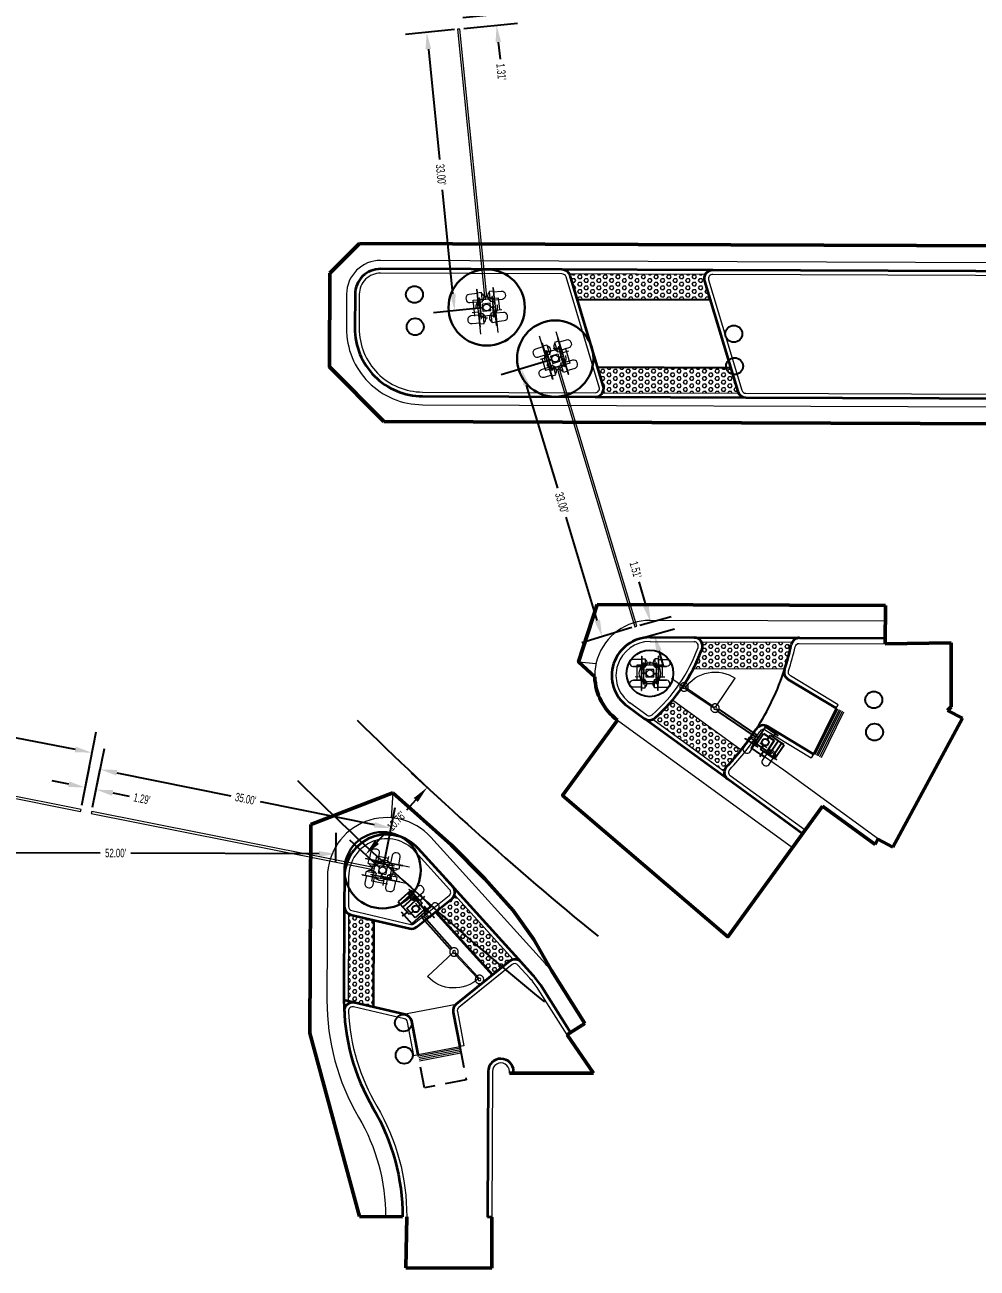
# Model space of a CAD drawing. Extents: x 6427214 to 6444634, y 1882940 to 1890436.
# Drawn here: x 6433853.5 to 6433965.8, y 1885178 to 1885324.7 of the extents above; entities that cross this region are included whole.
import ezdxf

# ---------------------------------------------------------------- set-up
doc = ezdxf.new("R2010")
doc.units = 0
doc.header["$LTSCALE"] = 20
doc.header["$MEASUREMENT"] = 0
for name, pattern in [('0', [2, 1, 0, 1]), ('DASHED2', [0.375, 0.25, -0.125]), ('HIDDEN2', [0.1875, 0.125, -0.0625])]:
    doc.linetypes.add(name, pattern=pattern)
doc.layers.add('$_VPORT-1', color=11, linetype='Continuous', plot=False)
for name, color, linetype, lineweight, plot in [('00_GID_Arm FDN', 7, 'DASHED2', 13, False), ('00_GID_Ped Gate FDN', 7, 'DASHED2', 13, False), ('C-ROAD_4.5 ft Offset', 210, 'Continuous', 30, False)]:
    doc.layers.add(name, color=color, linetype=linetype, lineweight=lineweight, plot=plot)
for name, color, linetype, lineweight in [('00_GID_Gate Details', 4, 'Continuous', 13), ('00_GID_Ped Swing Gate', 4, 'Continuous', 13), ('C-ROAD-CURB', 3, 'Continuous', 35), ('C-ROAD-CURB RAMP', 3, 'Continuous', 30), ('C-ROAD-CURB RAMP GROVES', 1, 'Continuous', 0), ('C-ROAD-EG', 3, 'Continuous', 20), ('C-ROAD-FENC', 2, 'METRO FENCELINE1', 20), ('C-ROAD-TRUNCATED DOME', 2, 'Continuous', 13), ('C-SAWCUT & JOIN', 50, 'Continuous', 50)]:
    doc.layers.add(name, color=color, linetype=linetype, lineweight=lineweight)
for name, color, linetype in [('C-FENC-GATE', 2, 'Continuous'), ('C-GATE-ARM', 3, '0'), ('C-RAIL-GATE-ARM', 2, 'Continuous'), ('C-ROAD-CURB-RAMP-DETL', 1, 'HIDDEN2'), ('C-ROAD-SW RAMP', 4, 'Continuous'), ('P-SIGEQ-POLES', 3, 'Continuous')]:
    doc.layers.add(name, color=color, linetype=linetype)
doc.styles.add('Arial Narrow', font='ARIALN.TTF', dxfattribs={"width": 0.8, "height": 1})
doc.linetypes.add('METRO FENCELINE1', pattern='A,0.125,-0.05,[133,ltypeshp.shx,S=0.025,R=0,X=-0.05,Y=0],0.125', length=0.3)
doc.dimstyles.new('DIM-20', dxfattribs={"dimscale": 20, "dimtxt": 1, "dimasz": 0.1, "dimexe": 0.125, "dimexo": 0.025, "dimgap": 0.03, "dimtad": 0, "dimzin": 0, "dimdsep": 46, "dimtxsty": 'Arial Narrow', "dimcen": 0.04, "dimclrd": 256, "dimclre": 256, "dimclrt": 256, "dimaunit": 1, "dimadec": 3, "dimazin": 2, "dimtfac": 1, "dimtofl": 0, "dimtmove": 0, "dimatfit": 3, "dimfxl": 1, "dimtfillclr": 256, "dimtolj": 1, "dimtzin": 0, "dimlwd": -1, "dimlwe": -1, "dimarcsym": 0})
pattern_1 = [(0, (0, 0), (0, 0.433012701892), [0.25, -0.5]), (120, (0, 0), (-0.375, -0.216506350946), [0.25, -0.5]), (60, (0.25, 0), (-0.375, 0.216506350946), [0.25, -0.5])]

# ---------------------------------------------------------------- blocks, each defined once
blk = doc.blocks.new('*D787')
at = {"layer": '$_VPORT-1', "transparency": 16777216}
for p, q in [((6433861.44, 1885232.37), (6433862.84, 1885239.29)), ((6433864.31, 1885236.44), (6433877.74, 1885233.73)), ((6433894.69, 1885230.3), (6433881.26, 1885233.01)), ((6433895.75, 1885225.43), (6433897.15, 1885232.35))]:
    blk.add_line(p, q, dxfattribs=at)
for points in [[(6433864.37, 1885236.77), (6433864.24, 1885236.12), (6433862.35, 1885236.84)], [(6433894.76, 1885230.62), (6433894.63, 1885229.97), (6433896.65, 1885229.9)]]:
    blk.add_solid(points, dxfattribs=at)
at = {"layer": 'Defpoints', "color": 0, "transparency": 16777216}
for p in [(6433862.35, 1885236.84), (6433861.35, 1885231.88), (6433895.65, 1885224.94)]:
    blk.add_point(p, dxfattribs=at)
at = {"layer": '$_VPORT-1', "transparency": 16777216, "insert": (6433879.5, 1885233.37), "char_height": 1, "attachment_point": 5, "rotation": 348.5686, "style": 'Arial Narrow'}
blk.add_mtext("\\A1;35.00'", dxfattribs=at)
blk = doc.blocks.new('*D788')
at = {"layer": '$_VPORT-1', "transparency": 16777216}
for p, q in [((6433831.71, 1885238.14), (6433833.39, 1885246.79)), ((6433834.87, 1885243.95), (6433845.38, 1885241.91)), ((6433859.42, 1885239.19), (6433848.91, 1885241.23)), ((6433860.18, 1885232.62), (6433861.86, 1885241.27))]:
    blk.add_line(p, q, dxfattribs=at)
for points in [[(6433834.94, 1885244.28), (6433834.81, 1885243.62), (6433832.91, 1885244.33)], [(6433859.48, 1885239.52), (6433859.35, 1885238.87), (6433861.38, 1885238.81)]]:
    blk.add_solid(points, dxfattribs=at)
at = {"layer": 'Defpoints', "color": 0, "transparency": 16777216}
for p in [(6433832.91, 1885244.33), (6433831.61, 1885237.65), (6433860.08, 1885232.13)]:
    blk.add_point(p, dxfattribs=at)
at = {"layer": '$_VPORT-1', "transparency": 16777216, "insert": (6433847.15, 1885241.57), "char_height": 1, "attachment_point": 5, "rotation": 349.0261, "style": 'Arial Narrow'}
blk.add_mtext("\\A1;29.00'", dxfattribs=at)
blk = doc.blocks.new('*D789')
at = {"layer": '$_VPORT-1', "transparency": 16777216}
for p, q in [((6433838.16, 1885226.19), (6433838.17, 1885229.57)), ((6433890.15, 1885225.99), (6433890.17, 1885229.37)), ((6433840.16, 1885227.06), (6433862.36, 1885226.98)), ((6433888.16, 1885226.88), (6433865.95, 1885226.96))]:
    blk.add_line(p, q, dxfattribs=at)
for points in [[(6433840.16, 1885227.4), (6433840.16, 1885226.73), (6433838.16, 1885227.07)], [(6433888.16, 1885227.21), (6433888.16, 1885226.55), (6433890.16, 1885226.87)]]:
    blk.add_solid(points, dxfattribs=at)
at = {"layer": 'Defpoints', "color": 0, "transparency": 16777216}
for p in [(6433838.15, 1885225.69), (6433890.15, 1885225.49), (6433890.16, 1885226.87)]:
    blk.add_point(p, dxfattribs=at)
at = {"layer": '$_VPORT-1', "transparency": 16777216, "insert": (6433864.16, 1885226.97), "char_height": 1, "attachment_point": 5, "rotation": 359.7836, "style": 'Arial Narrow'}
blk.add_mtext("\\A1;52.00'", dxfattribs=at)
blk = doc.blocks.new('*D793')
at = {"layer": '$_VPORT-1', "transparency": 16777216}
for p, q in [((6433860.18, 1885232.62), (6433861.08, 1885237.16)), ((6433861.44, 1885232.37), (6433862.34, 1885236.91)), ((6433858.63, 1885235.09), (6433856.67, 1885235.48)), ((6433863.82, 1885234.07), (6433865.78, 1885233.68))]:
    blk.add_line(p, q, dxfattribs=at)
for points in [[(6433858.7, 1885235.42), (6433858.57, 1885234.77), (6433860.6, 1885234.7)], [(6433863.88, 1885234.39), (6433863.75, 1885233.74), (6433861.86, 1885234.45)]]:
    blk.add_solid(points, dxfattribs=at)
at = {"layer": 'Defpoints', "color": 0, "transparency": 16777216}
for p in [(6433861.86, 1885234.45), (6433860.08, 1885232.13), (6433861.35, 1885231.88)]:
    blk.add_point(p, dxfattribs=at)
at = {"layer": '$_VPORT-1', "transparency": 16777216, "insert": (6433867.26, 1885233.38), "char_height": 1, "attachment_point": 5, "rotation": 348.7759, "style": 'Arial Narrow'}
blk.add_mtext("\\A1;1.29'", dxfattribs=at)
blk = doc.blocks.new('*D794')
at = {"layer": '$_VPORT-1', "transparency": 16777216}
for p, q in [((6433904.13, 1885324.11), (6433898.36, 1885323.53)), ((6433901.05, 1885321.79), (6433902.36, 1885308.79)), ((6433903.95, 1885292.94), (6433902.72, 1885305.22)), ((6433907.43, 1885291.28), (6433901.66, 1885290.7))]:
    blk.add_line(p, q, dxfattribs=at)
for points in [[(6433901.38, 1885321.83), (6433900.72, 1885321.76), (6433900.85, 1885323.78)], [(6433904.28, 1885292.97), (6433903.62, 1885292.91), (6433904.15, 1885290.95)]]:
    blk.add_solid(points, dxfattribs=at)
at = {"layer": 'Defpoints', "color": 0, "transparency": 16777216}
for p in [(6433904.63, 1885324.16), (6433904.15, 1885290.95), (6433907.93, 1885291.33)]:
    blk.add_point(p, dxfattribs=at)
at = {"layer": '$_VPORT-1', "transparency": 16777216, "insert": (6433902.54, 1885307.01), "char_height": 1, "attachment_point": 5, "rotation": 275.7392, "style": 'Arial Narrow'}
blk.add_mtext("\\A1;33.00'", dxfattribs=at)
blk = doc.blocks.new('*D795')
at = {"layer": '$_VPORT-1', "transparency": 16777216}
for p, q in [((6433908.77, 1885327.91), (6433908.57, 1885329.9)), ((6433905.12, 1885325.53), (6433911.45, 1885326.17)), ((6433905.25, 1885324.23), (6433911.58, 1885324.86)), ((6433909.3, 1885322.62), (6433909.5, 1885320.63))]:
    blk.add_line(p, q, dxfattribs=at)
for points in [[(6433909.1, 1885327.94), (6433908.43, 1885327.87), (6433908.97, 1885325.92)], [(6433909.63, 1885322.66), (6433908.97, 1885322.59), (6433909.1, 1885324.61)]]:
    blk.add_solid(points, dxfattribs=at)
at = {"layer": 'Defpoints', "color": 0, "transparency": 16777216}
for p in [(6433904.62, 1885325.48), (6433904.75, 1885324.18), (6433909.1, 1885324.61)]:
    blk.add_point(p, dxfattribs=at)
at = {"layer": '$_VPORT-1', "transparency": 16777216, "insert": (6433909.65, 1885319.13), "char_height": 1, "attachment_point": 5, "rotation": 275.7392, "style": 'Arial Narrow'}
blk.add_mtext("\\A1;1.31'", dxfattribs=at)
blk = doc.blocks.new('*U960')
at = {"layer": '00_GID_Arm FDN', "ltscale": 0.25}
blk.add_circle((0, 0), 1.25, dxfattribs=at)
at = {"layer": '00_GID_Gate Details'}
for p, q in [((29, 0.12), (1.3, 0.12)), ((29, -0.13), (29, 0.12)), ((1.3, -0.13), (29, -0.13))]:
    blk.add_line(p, q, dxfattribs=at)
for points in [[(-1.75, 0.95), (-1.75, 1.91, -0.414235), (-1.33, 2.33), (-1.19, 2.33, -0.41414), (-0.77, 1.91), (-0.77, 0.95)], [(1.75, 0.95), (1.75, 1.91, 0.414235), (1.33, 2.33), (1.19, 2.33, 0.41414), (0.77, 1.91), (0.77, 0.95)], [(-1.75, 0.48, 0.509158), (-0.77, 0.48, 2.513902)], [(1.75, 0.48, -0.509158), (0.77, 0.48, -2.513902)], [(-1.75, -0.48, -0.509158), (-0.77, -0.48, -2.513902)], [(-1.75, -1), (-1.75, -1.91, 0.414235), (-1.33, -2.33), (-1.19, -2.33, 0.41414), (-0.77, -1.91), (-0.77, -1)], [(1.75, -0.48, 0.509158), (0.77, -0.48, 2.513902)], [(1.75, -1), (1.75, -1.91, -0.414235), (1.33, -2.33), (1.19, -2.33, -0.41414), (0.77, -1.91), (0.77, -1)]]:
    blk.add_lwpolyline(points, format="xyb", dxfattribs=at)
for points in [[(-0.88, 1.5), (-0.4, 1.5)], [(-0.4, 1.75), (-0.4, 1)], [(-0.4, 1.5), (1, 1.5)], [(1, 1.5), (1, -1.5)], [(-3.05, 1), (0, 1), (0, 0.4)], [(-2.25, 1), (-2.25, 0.95)], [(-2.25, 0.95), (-0.28, 0.95)], [(-2.24, 1), (-0.28, 1)], [(-1.85, 0.95), (-1.85, 0.48), (-0.67, 0.48), (-0.67, 0.67)], [(-0.07, 0.8), (-1.22, 0.8), (-1.22, 0.72), (-0.07, 0.72)], [(-0.67, 0.76), (-0.67, 0.95)], [(-0.45, 0.45), (0.45, 0.45)], [(-0.45, -0.45), (-0.45, 0.45)], [(-0.28, 0.95), (-0.28, 1)], [(0.07, 0.8), (1.22, 0.8), (1.22, 0.72), (0.07, 0.72)], [(0.28, 0.95), (0.28, 1)], [(2.25, 1), (0.28, 1)], [(2.25, 0.95), (0.28, 0.95)], [(0.45, -0.45), (0.45, 0.45)], [(1.85, 0.95), (1.85, 0.48), (0.67, 0.48), (0.67, 0.67)], [(0.67, 0.76), (0.67, 0.95)], [(1, 0), (1.3, 0)], [(1.3, -0.12), (1.3, 0.12)], [(2.25, 1), (2.25, 0.95)], [(0, -0.4), (0, -1), (-3.05, -1)], [(-2.25, -1), (-2.25, -0.95)], [(-2.25, -0.95), (-0.44, -0.96)], [(-2.25, -1), (-0.44, -1)], [(-1.85, -0.95), (-1.85, -0.48), (-0.67, -0.48), (-0.67, -0.67)], [(-0.07, -0.8), (-1.22, -0.8), (-1.22, -0.72), (-0.07, -0.72)], [(-0.67, -0.76), (-0.67, -0.95)], [(-0.45, -0.45), (0.45, -0.45)], [(-0.44, -0.96), (-0.44, -1)], [(-0.4, -1), (-0.4, -1.75)], [(0.07, -0.8), (1.22, -0.8), (1.22, -0.72), (0.07, -0.72)], [(0.28, -0.95), (0.28, -1)], [(2.25, -0.95), (0.28, -0.95)], [(2.25, -1), (0.28, -1)], [(1.85, -0.95), (1.85, -0.48), (0.67, -0.48), (0.67, -0.67)], [(0.67, -0.76), (0.67, -0.95)], [(2.25, -1), (2.25, -0.95)], [(-0.4, -1.5), (1, -1.5)]]:
    blk.add_lwpolyline(points, dxfattribs=at)
blk.add_lwpolyline([(1, 0.75), (1, -0.75, -0.414214), (0.75, -1), (-0.75, -1, -0.414214), (-1, -0.75), (-1, 0.75, -0.414214), (-0.75, 1), (0.75, 1, -0.414214)], format="xyb", close=True, dxfattribs=at)
for centre, radius in [((0, 0), 0.4), ((0, 0.76), 0.0779), ((0, -0.76), 0.0779)]:
    blk.add_circle(centre, radius, dxfattribs=at)
for points in [[(-0.04, 0.45), (-0.04, 0.45), (-0.04, 0.7), (-0.04, 0.7)], [(0.04, 0.45), (0.04, 0.45), (0.04, 0.7), (0.04, 0.7)], [(-0.04, -0.45), (-0.04, -0.45), (-0.04, -0.7), (-0.04, -0.7)], [(0.04, -0.45), (0.04, -0.45), (0.04, -0.7), (0.04, -0.7)]]:
    blk.add_open_spline(points, degree=3, dxfattribs=at)
at = {"layer": 'C-ROAD_4.5 ft Offset'}
blk.add_circle((0, 0), 4.5, dxfattribs=at)
blk = doc.blocks.new('Swing Gate')
at = {"layer": '00_GID_Ped Gate FDN'}
for centre in [(-5.67, 0.02), (-1.25, 0)]:
    blk.add_circle(centre, 0.5, dxfattribs=at)
at = {"layer": '00_GID_Ped Swing Gate', "flags": 128}
for points in [[(-5.37, 0.1), (-1.61, 0.08)], [(-1.53, 0), (-1.42, 0)], [(-5.38, -0.06), (-1.61, -0.08)], [(-1.25, -0.17), (-1.27, -4.25)]]:
    blk.add_lwpolyline(points, dxfattribs=at)
at = {"layer": '00_GID_Ped Swing Gate'}
for centre, radius in [((-5.67, 0.02), 0.167), ((-5.37, 0.02), 0.0833), ((-1.61, 0), 0.0833), ((-1.25, 0), 0.167)]:
    blk.add_circle(centre, radius, dxfattribs=at)
blk.add_arc((-1.25, 0), 4.25, 179.7439, 269.7439, dxfattribs=at)
blk = doc.blocks.new('*U974')
for p, q in [((0.08, 2.06), (0.08, 0.06)), ((0.43, 2.06), (0.08, 2.06)), ((0.43, 2.06), (0.43, 0.06)), ((0.43, 2.06), (2.08, 2.06)), ((0.91, 2.06), (0.91, 0.06)), ((1.2, 2.56), (1.68, 2.56)), ((1.33, 0.31), (1.33, 1.81)), ((1.33, 1.81), (2.83, 1.81)), ((1.68, 2.81), (1.68, 2.06)), ((1.68, 2.56), (3.08, 2.56)), ((2.08, 2.06), (2.08, 1.46)), ((2.83, 1.81), (2.83, 0.31)), ((3.08, 2.56), (3.08, -0.44)), ((0.08, 0.06), (0.43, 0.06)), ((2.08, 0.06), (0.43, 0.06)), ((2.83, 0.31), (1.33, 0.31)), ((1.68, 0.06), (1.68, -0.69)), ((2.08, 0.66), (2.08, 0.06)), ((3.08, 1.06), (3.38, 1.06)), ((3.38, 1.19), (8.88, 1.19)), ((3.38, 0.94), (3.38, 1.19)), ((8.88, 0.94), (3.38, 0.94)), ((8.88, 1.19), (8.88, 0.94)), ((1.2, -0.44), (1.68, -0.44)), ((1.68, -0.44), (3.08, -0.44))]:
    blk.add_line(p, q)
blk.add_circle((2.08, 1.06), 0.4)
blk = doc.blocks.new('*U957')
at = {"layer": '00_GID_Arm FDN', "ltscale": 0.25}
blk.add_circle((0, 0), 1.25, dxfattribs=at)
at = {"layer": '00_GID_Gate Details'}
for p, q in [((33, 0.12), (1.3, 0.12)), ((33, -0.13), (33, 0.12)), ((1.3, -0.13), (33, -0.13))]:
    blk.add_line(p, q, dxfattribs=at)
for points in [[(-1.75, 0.95), (-1.75, 1.91, -0.414235), (-1.33, 2.33), (-1.19, 2.33, -0.41414), (-0.77, 1.91), (-0.77, 0.95)], [(1.75, 0.95), (1.75, 1.91, 0.414235), (1.33, 2.33), (1.19, 2.33, 0.41414), (0.77, 1.91), (0.77, 0.95)], [(-1.75, 0.48, 0.509158), (-0.77, 0.48, 2.513902)], [(1.75, 0.48, -0.509158), (0.77, 0.48, -2.513902)], [(-1.75, -0.48, -0.509158), (-0.77, -0.48, -2.513902)], [(-1.75, -1), (-1.75, -1.91, 0.414235), (-1.33, -2.33), (-1.19, -2.33, 0.41414), (-0.77, -1.91), (-0.77, -1)], [(1.75, -0.48, 0.509158), (0.77, -0.48, 2.513902)], [(1.75, -1), (1.75, -1.91, -0.414235), (1.33, -2.33), (1.19, -2.33, -0.41414), (0.77, -1.91), (0.77, -1)]]:
    blk.add_lwpolyline(points, format="xyb", dxfattribs=at)
for points in [[(-0.88, 1.5), (-0.4, 1.5)], [(-0.4, 1.75), (-0.4, 1)], [(-0.4, 1.5), (1, 1.5)], [(1, 1.5), (1, -1.5)], [(-3.05, 1), (0, 1), (0, 0.4)], [(-2.25, 1), (-2.25, 0.95)], [(-2.25, 0.95), (-0.28, 0.95)], [(-2.24, 1), (-0.28, 1)], [(-1.85, 0.95), (-1.85, 0.48), (-0.67, 0.48), (-0.67, 0.67)], [(-0.07, 0.8), (-1.22, 0.8), (-1.22, 0.72), (-0.07, 0.72)], [(-0.67, 0.76), (-0.67, 0.95)], [(-0.45, 0.45), (0.45, 0.45)], [(-0.45, -0.45), (-0.45, 0.45)], [(-0.28, 0.95), (-0.28, 1)], [(0.07, 0.8), (1.22, 0.8), (1.22, 0.72), (0.07, 0.72)], [(0.28, 0.95), (0.28, 1)], [(2.25, 1), (0.28, 1)], [(2.25, 0.95), (0.28, 0.95)], [(0.45, -0.45), (0.45, 0.45)], [(1.85, 0.95), (1.85, 0.48), (0.67, 0.48), (0.67, 0.67)], [(0.67, 0.76), (0.67, 0.95)], [(1, 0), (1.3, 0)], [(1.3, -0.12), (1.3, 0.12)], [(2.25, 1), (2.25, 0.95)], [(0, -0.4), (0, -1), (-3.05, -1)], [(-2.25, -1), (-2.25, -0.95)], [(-2.25, -0.95), (-0.44, -0.96)], [(-2.25, -1), (-0.44, -1)], [(-1.85, -0.95), (-1.85, -0.48), (-0.67, -0.48), (-0.67, -0.67)], [(-0.07, -0.8), (-1.22, -0.8), (-1.22, -0.72), (-0.07, -0.72)], [(-0.67, -0.76), (-0.67, -0.95)], [(-0.45, -0.45), (0.45, -0.45)], [(-0.44, -0.96), (-0.44, -1)], [(-0.4, -1), (-0.4, -1.75)], [(0.07, -0.8), (1.22, -0.8), (1.22, -0.72), (0.07, -0.72)], [(0.28, -0.95), (0.28, -1)], [(2.25, -0.95), (0.28, -0.95)], [(2.25, -1), (0.28, -1)], [(1.85, -0.95), (1.85, -0.48), (0.67, -0.48), (0.67, -0.67)], [(0.67, -0.76), (0.67, -0.95)], [(2.25, -1), (2.25, -0.95)], [(-0.4, -1.5), (1, -1.5)]]:
    blk.add_lwpolyline(points, dxfattribs=at)
blk.add_lwpolyline([(1, 0.75), (1, -0.75, -0.414214), (0.75, -1), (-0.75, -1, -0.414214), (-1, -0.75), (-1, 0.75, -0.414214), (-0.75, 1), (0.75, 1, -0.414214)], format="xyb", close=True, dxfattribs=at)
for centre, radius in [((0, 0), 0.4), ((0, 0.76), 0.0779), ((0, -0.76), 0.0779)]:
    blk.add_circle(centre, radius, dxfattribs=at)
for points in [[(-0.04, 0.45), (-0.04, 0.45), (-0.04, 0.7), (-0.04, 0.7)], [(0.04, 0.45), (0.04, 0.45), (0.04, 0.7), (0.04, 0.7)], [(-0.04, -0.45), (-0.04, -0.45), (-0.04, -0.7), (-0.04, -0.7)], [(0.04, -0.45), (0.04, -0.45), (0.04, -0.7), (0.04, -0.7)]]:
    blk.add_open_spline(points, degree=3, dxfattribs=at)
at = {"layer": 'C-ROAD_4.5 ft Offset'}
blk.add_circle((0, 0), 4.5, dxfattribs=at)
blk = doc.blocks.new('*D799')
at = {"layer": '$_VPORT-1', "transparency": 16777216}
for p, q in [((6433915.53, 1885285.15), (6433909.63, 1885283.38)), ((6433912.6, 1885282.18), (6433916.27, 1885270.02)), ((6433920.97, 1885254.41), (6433917.3, 1885266.58)), ((6433925.05, 1885253.56), (6433919.15, 1885251.78))]:
    blk.add_line(p, q, dxfattribs=at)
for points in [[(6433912.92, 1885282.28), (6433912.28, 1885282.09), (6433912.03, 1885284.1)], [(6433921.29, 1885254.51), (6433920.65, 1885254.32), (6433921.54, 1885252.5)]]:
    blk.add_solid(points, dxfattribs=at)
at = {"layer": 'Defpoints', "color": 0, "transparency": 16777216}
for p in [(6433916.01, 1885285.3), (6433925.53, 1885253.7), (6433921.54, 1885252.5)]:
    blk.add_point(p, dxfattribs=at)
at = {"layer": '$_VPORT-1', "transparency": 16777216, "insert": (6433916.79, 1885268.3), "char_height": 1, "attachment_point": 5, "rotation": 286.764, "style": 'Arial Narrow'}
blk.add_mtext("\\A1;33.00'", dxfattribs=at)
blk = doc.blocks.new('*D800')
at = {"layer": '$_VPORT-1', "transparency": 16777216}
for p, q in [((6433926.72, 1885256.12), (6433925.92, 1885258.95)), ((6433926.01, 1885253.84), (6433929.68, 1885254.88)), ((6433926.43, 1885252.39), (6433930.09, 1885253.43)), ((6433928.23, 1885250.82), (6433928.78, 1885248.9))]:
    blk.add_line(p, q, dxfattribs=at)
for points in [[(6433927.04, 1885256.21), (6433926.4, 1885256.03), (6433927.27, 1885254.2)], [(6433928.56, 1885250.91), (6433927.91, 1885250.73), (6433927.69, 1885252.75)]]:
    blk.add_solid(points, dxfattribs=at)
at = {"layer": 'Defpoints', "color": 0, "transparency": 16777216}
for p in [(6433925.53, 1885253.7), (6433925.94, 1885252.25), (6433927.69, 1885252.75)]:
    blk.add_point(p, dxfattribs=at)
at = {"layer": '$_VPORT-1', "transparency": 16777216, "insert": (6433925.5, 1885260.4), "char_height": 1, "attachment_point": 5, "rotation": 285.9149, "style": 'Arial Narrow'}
blk.add_mtext("\\A1;1.51'", dxfattribs=at)
blk = doc.blocks.new('Flashing LIght')
at = {"layer": '$_VPORT-1'}
blk.add_circle((0, 0), 2.75, dxfattribs=at)
for points in [[(-0.99, 1.63), (-2, 1.64, 0.414235), (-2.35, 1.29), (-2.35, 1.17, 0.41414), (-2.01, 0.82), (-1, 0.82)], [(-0.56, 1.63, -0.509158), (-0.56, 0.82, -2.513902)], [(0.57, 1.63, 0.509158), (0.57, 0.81, 2.513902)], [(1.01, 1.63), (2.01, 1.62, -0.414235), (2.36, 1.27), (2.36, 1.16, -0.41414), (2.01, 0.81), (1, 0.81)], [(-1.01, -1.63), (-2.01, -1.62, -0.414235), (-2.36, -1.27), (-2.36, -1.16, -0.41414), (-2.01, -0.81), (-1, -0.81)], [(-0.57, -1.63, 0.509158), (-0.57, -0.81, 2.513902)], [(0.56, -1.63, -0.509158), (0.56, -0.82, -2.513902)], [(0.99, -1.63), (2, -1.64, 0.414235), (2.35, -1.29), (2.35, -1.17, 0.41414), (2.01, -0.82), (1, -0.82)]]:
    blk.add_lwpolyline(points, format="xyb")
for points in [[(-0.99, 2.04), (-1, 0.41)], [(-0.99, 2.04), (-0.95, 2.04)], [(-0.95, 2.04), (-0.96, 0.41)], [(-0.95, 1.72), (-0.56, 1.71), (-0.56, 0.74), (-0.72, 0.74)], [(0.97, 1.71), (0.57, 1.71), (0.57, 0.73), (0.72, 0.73)], [(0.97, 2.03), (0.96, 0.4)], [(1.01, 2.03), (0.97, 2.03)], [(1.01, 2.03), (1, 0.4)], [(-1.5, 1.01), (1.5, 0.99)], [(-1.5, -0.39), (-1.5, 1.01)], [(-0.96, 0.41), (-1, 0.41)], [(-0.8, 0.74), (-0.96, 0.74)], [(-0.8, 0.07), (-0.8, 1.23), (-0.72, 1.23), (-0.72, 0.07)], [(-0.45, -0.45), (-0.45, 0.45)], [(0.45, 0.45), (-0.45, 0.45)], [(0.13, 1.3), (-0.12, 1.3)], [(0, 1), (0.01, 1.3)], [(0.45, -0.45), (0.45, 0.45)], [(0.8, 0.06), (0.81, 1.22), (0.73, 1.22), (0.72, 0.06)], [(0.81, 0.73), (0.96, 0.73)], [(0.96, 0.4), (1, 0.4)], [(1.5, -0.41), (1.5, 0.99)], [(-1.75, -0.39), (-1, -0.4)], [(-1.5, -0.88), (-1.5, -0.39)], [(-1.01, -2.03), (-1, -0.4)], [(-0.96, -0.4), (-1, -0.4)], [(-0.97, -2.03), (-0.96, -0.4)], [(-0.97, -1.71), (-0.57, -1.71), (-0.57, -0.73), (-0.72, -0.73)], [(-0.81, -0.73), (-0.96, -0.73)], [(-0.8, -0.06), (-0.81, -1.22), (-0.73, -1.22), (-0.72, -0.06)], [(0.45, -0.45), (-0.45, -0.45)], [(0.95, -1.72), (0.56, -1.71), (0.56, -0.74), (0.72, -0.74)], [(0.8, -0.07), (0.8, -1.23), (0.72, -1.23), (0.72, -0.07)], [(0.8, -0.74), (0.96, -0.74)], [(0.95, -2.04), (0.96, -0.41)], [(0.96, -0.41), (1, -0.41)], [(0.99, -2.04), (1, -0.41)], [(1, -0.4), (1.75, -0.41)], [(-1.01, -2.03), (-0.97, -2.03)], [(0.99, -2.04), (0.95, -2.04)]]:
    blk.add_lwpolyline(points)
blk.add_lwpolyline([(-0.75, 1), (0.75, 1, -0.414214), (1, 0.75), (1, -0.75, -0.414214), (0.75, -1), (-0.75, -1, -0.414214), (-1, -0.75), (-1, 0.75, -0.414214)], format="xyb", close=True)
for centre, radius in [((0, 0), 1.25), ((0, 0), 1.25), ((-0.76, 0), 0.0779), ((0, 0), 0.4), ((0.76, 0), 0.0779)]:
    blk.add_circle(centre, radius)
for points in [[(-0.99, 1.63), (-0.99, 1.63), (-1.94, 1.64), (-1.94, 1.64)], [(1.01, 1.63), (1.01, 1.63), (1.96, 1.62), (1.96, 1.62)], [(-1, 0.82), (-1, 0.82), (-1.95, 0.82), (-1.95, 0.82)], [(-0.45, 0.04), (-0.45, 0.04), (-0.7, 0.04), (-0.7, 0.04)], [(0.45, 0.04), (0.45, 0.04), (0.7, 0.04), (0.7, 0.04)], [(1, 0.81), (1, 0.81), (1.95, 0.81), (1.95, 0.81)], [(-1, -0.81), (-1, -0.81), (-1.95, -0.81), (-1.95, -0.81)], [(-0.45, -0.04), (-0.45, -0.04), (-0.7, -0.04), (-0.7, -0.04)], [(0.45, -0.04), (0.45, -0.04), (0.7, -0.05), (0.7, -0.05)], [(1, -0.82), (1, -0.82), (1.95, -0.82), (1.95, -0.82)], [(-1.01, -1.63), (-1.01, -1.63), (-1.96, -1.62), (-1.96, -1.62)], [(0.99, -1.63), (0.99, -1.63), (1.94, -1.64), (1.94, -1.64)]]:
    blk.add_open_spline(points, degree=3)
blk = doc.blocks.new('A$C1d95f2b0')
blk.add_blockref('Flashing LIght', (6433927.18, 1885248.67))
blk = doc.blocks.new('*U948')
at = {"layer": '00_GID_Arm FDN', "ltscale": 0.25}
blk.add_circle((0, 0), 1.25, dxfattribs=at)
at = {"layer": '00_GID_Gate Details'}
for p, q in [((35, 0.12), (1.3, 0.12)), ((35, -0.13), (35, 0.12)), ((1.3, -0.13), (35, -0.13))]:
    blk.add_line(p, q, dxfattribs=at)
for points in [[(-1.75, 0.95), (-1.75, 1.91, -0.414235), (-1.33, 2.33), (-1.19, 2.33, -0.41414), (-0.77, 1.91), (-0.77, 0.95)], [(1.75, 0.95), (1.75, 1.91, 0.414235), (1.33, 2.33), (1.19, 2.33, 0.41414), (0.77, 1.91), (0.77, 0.95)], [(-1.75, 0.48, 0.509158), (-0.77, 0.48, 2.513902)], [(1.75, 0.48, -0.509158), (0.77, 0.48, -2.513902)], [(-1.75, -0.48, -0.509158), (-0.77, -0.48, -2.513902)], [(-1.75, -1), (-1.75, -1.91, 0.414235), (-1.33, -2.33), (-1.19, -2.33, 0.41414), (-0.77, -1.91), (-0.77, -1)], [(1.75, -0.48, 0.509158), (0.77, -0.48, 2.513902)], [(1.75, -1), (1.75, -1.91, -0.414235), (1.33, -2.33), (1.19, -2.33, -0.41414), (0.77, -1.91), (0.77, -1)]]:
    blk.add_lwpolyline(points, format="xyb", dxfattribs=at)
for points in [[(-0.88, 1.5), (-0.4, 1.5)], [(-0.4, 1.75), (-0.4, 1)], [(-0.4, 1.5), (1, 1.5)], [(1, 1.5), (1, -1.5)], [(-3.05, 1), (0, 1), (0, 0.4)], [(-2.25, 1), (-2.25, 0.95)], [(-2.25, 0.95), (-0.28, 0.95)], [(-2.24, 1), (-0.28, 1)], [(-1.85, 0.95), (-1.85, 0.48), (-0.67, 0.48), (-0.67, 0.67)], [(-0.07, 0.8), (-1.22, 0.8), (-1.22, 0.72), (-0.07, 0.72)], [(-0.67, 0.76), (-0.67, 0.95)], [(-0.45, 0.45), (0.45, 0.45)], [(-0.45, -0.45), (-0.45, 0.45)], [(-0.28, 0.95), (-0.28, 1)], [(0.07, 0.8), (1.22, 0.8), (1.22, 0.72), (0.07, 0.72)], [(0.28, 0.95), (0.28, 1)], [(2.25, 1), (0.28, 1)], [(2.25, 0.95), (0.28, 0.95)], [(0.45, -0.45), (0.45, 0.45)], [(1.85, 0.95), (1.85, 0.48), (0.67, 0.48), (0.67, 0.67)], [(0.67, 0.76), (0.67, 0.95)], [(1, 0), (1.3, 0)], [(1.3, -0.12), (1.3, 0.12)], [(2.25, 1), (2.25, 0.95)], [(0, -0.4), (0, -1), (-3.05, -1)], [(-2.25, -1), (-2.25, -0.95)], [(-2.25, -0.95), (-0.44, -0.96)], [(-2.25, -1), (-0.44, -1)], [(-1.85, -0.95), (-1.85, -0.48), (-0.67, -0.48), (-0.67, -0.67)], [(-0.07, -0.8), (-1.22, -0.8), (-1.22, -0.72), (-0.07, -0.72)], [(-0.67, -0.76), (-0.67, -0.95)], [(-0.45, -0.45), (0.45, -0.45)], [(-0.44, -0.96), (-0.44, -1)], [(-0.4, -1), (-0.4, -1.75)], [(0.07, -0.8), (1.22, -0.8), (1.22, -0.72), (0.07, -0.72)], [(0.28, -0.95), (0.28, -1)], [(2.25, -0.95), (0.28, -0.95)], [(2.25, -1), (0.28, -1)], [(1.85, -0.95), (1.85, -0.48), (0.67, -0.48), (0.67, -0.67)], [(0.67, -0.76), (0.67, -0.95)], [(2.25, -1), (2.25, -0.95)], [(-0.4, -1.5), (1, -1.5)]]:
    blk.add_lwpolyline(points, dxfattribs=at)
blk.add_lwpolyline([(1, 0.75), (1, -0.75, -0.414214), (0.75, -1), (-0.75, -1, -0.414214), (-1, -0.75), (-1, 0.75, -0.414214), (-0.75, 1), (0.75, 1, -0.414214)], format="xyb", close=True, dxfattribs=at)
for centre, radius in [((0, 0), 0.4), ((0, 0.76), 0.0779), ((0, -0.76), 0.0779)]:
    blk.add_circle(centre, radius, dxfattribs=at)
for points in [[(-0.04, 0.45), (-0.04, 0.45), (-0.04, 0.7), (-0.04, 0.7)], [(0.04, 0.45), (0.04, 0.45), (0.04, 0.7), (0.04, 0.7)], [(-0.04, -0.45), (-0.04, -0.45), (-0.04, -0.7), (-0.04, -0.7)], [(0.04, -0.45), (0.04, -0.45), (0.04, -0.7), (0.04, -0.7)]]:
    blk.add_open_spline(points, degree=3, dxfattribs=at)
at = {"layer": 'C-ROAD_4.5 ft Offset'}
blk.add_circle((0, 0), 4.5, dxfattribs=at)
blk = doc.blocks.new('A$C0d3b9ae2')
at = {"layer": 'C-GATE-ARM', "color": 10, "rotation": 169.0851497845764}
blk.add_blockref('*U948', (6433895.65, 1885225.29), dxfattribs=at)
blk = doc.blocks.new('*U971')
for p, q in [((0.08, 2.06), (0.08, 0.06)), ((0.43, 2.06), (0.08, 2.06)), ((0.43, 2.06), (0.43, 0.06)), ((0.43, 2.06), (2.08, 2.06)), ((0.91, 2.06), (0.91, 0.06)), ((1.2, 2.56), (1.68, 2.56)), ((1.33, 0.31), (1.33, 1.81)), ((1.33, 1.81), (2.83, 1.81)), ((1.68, 2.81), (1.68, 2.06)), ((1.68, 2.56), (3.08, 2.56)), ((2.08, 2.06), (2.08, 1.46)), ((2.83, 1.81), (2.83, 0.31)), ((3.08, 2.56), (3.08, -0.44)), ((0.08, 0.06), (0.43, 0.06)), ((2.08, 0.06), (0.43, 0.06)), ((2.83, 0.31), (1.33, 0.31)), ((1.68, 0.06), (1.68, -0.69)), ((2.08, 0.66), (2.08, 0.06)), ((3.08, 1.06), (3.38, 1.06)), ((3.38, 1.19), (8.38, 1.19)), ((3.38, 0.94), (3.38, 1.19)), ((8.38, 0.94), (3.38, 0.94)), ((8.38, 1.19), (8.38, 0.94)), ((1.2, -0.44), (1.68, -0.44)), ((1.68, -0.44), (3.08, -0.44))]:
    blk.add_line(p, q)
blk.add_circle((2.08, 1.06), 0.4)
blk = doc.blocks.new('*D919')
at = {"layer": '$_VPORT-1', "transparency": 16777216}
for p, q in [((6433902.56, 1885233.2), (6433899.07, 1885236.4)), ((6433899.56, 1885233.24), (6433898.47, 1885232.05)), ((6433895.28, 1885225.28), (6433891.8, 1885228.48)), ((6433894.99, 1885228.26), (6433896.08, 1885229.45))]:
    blk.add_line(p, q, dxfattribs=at)
for points in [[(6433899.32, 1885233.46), (6433899.81, 1885233.01), (6433900.91, 1885234.71)], [(6433894.74, 1885228.49), (6433895.23, 1885228.04), (6433893.64, 1885226.79)]]:
    blk.add_solid(points, dxfattribs=at)
at = {"layer": 'Defpoints', "color": 0, "transparency": 16777216}
for p in [(6433900.91, 1885234.71), (6433902.93, 1885232.86), (6433895.65, 1885224.94)]:
    blk.add_point(p, dxfattribs=at)
at = {"layer": '$_VPORT-1', "transparency": 16777216, "insert": (6433897.28, 1885230.75), "char_height": 1, "attachment_point": 5, "rotation": 47.4145, "style": 'Arial Narrow'}
blk.add_mtext("\\A1;10.76'", dxfattribs=at)
blk = doc.blocks.new('A$Cabb8c628')
at = {"layer": '00_GID_Gate Details'}
for points in [[(-1.71, 0.2), (-0.73, 0.2), (-0.73, -0.2), (-1.71, -0.2)], [(-1.22, 0.04), (1.22, 0.04), (1.22, -0.04), (-1.22, -0.04)], [(-0.04, 0.31), (0.04, 0.31), (0.04, 0.06), (-0.04, 0.06)], [(0.73, 0.2), (1.71, 0.2), (1.71, -0.2), (0.73, -0.2)], [(-2.04, -0.19), (-0.41, -0.19), (-0.41, -0.24), (-2.04, -0.24)], [(0.41, -0.2), (2.04, -0.2), (2.04, -0.24), (0.41, -0.24)]]:
    blk.add_lwpolyline(points, close=True, dxfattribs=at)
for points in [[(-1.63, 0.2), (-1.63, -1.24, 0.414235), (-1.28, -1.59), (-1.17, -1.59, 0.41414), (-0.82, -1.24), (-0.82, 0.2, 0.509158)], [(0.82, 0.2), (0.81, -1.25, 0.414235), (1.16, -1.6), (1.28, -1.6, 0.41414), (1.63, -1.25), (1.63, 0.19, 0.509158)]]:
    blk.add_lwpolyline(points, format="xyb", close=True, dxfattribs=at)
blk.add_lwpolyline([(-0.45, 0.31), (0.45, 0.31)], dxfattribs=at)
blk.add_circle((0, 0), 0.0779, dxfattribs=at)

msp = doc.modelspace()

# ---------------------------------------------------------------- hatches: boundary and pattern name
at = {"layer": 'C-ROAD-TRUNCATED DOME'}
h = msp.add_hatch(dxfattribs=at)
h.set_pattern_fill('HEX', color=253, scale=2)
h.set_pattern_definition([(0, (0.30158, -1.00114), (0, 0.433012701892), [0.25, -0.5]), (120, (0.30158, -1.00114), (-0.375, -0.216506350946), [0.25, -0.5]), (60, (0.55158, -1.00114), (-0.375, 0.216506350946), [0.25, -0.5])])
h.paths.add_polyline_path([(6433917.675, 1885295.292), (6433917.765, 1885295.083), (6433918.607, 1885292.288), (6433934.291, 1885292.229), (6433933.625, 1885294.439), (6433933.718, 1885295.231)])
h = msp.add_hatch(dxfattribs=at)
h.set_pattern_fill('HEX', color=253, scale=2)
h.set_pattern_definition(pattern_1)
h.paths.add_polyline_path([(6433921.02, 1885284.279), (6433936.703, 1885284.22), (6433937.545, 1885281.425), (6433937.635, 1885281.216), (6433921.592, 1885281.277), (6433921.685, 1885282.068)])
h = msp.add_hatch(dxfattribs=at)
h.set_pattern_fill('HEX', color=253, scale=2)
h.set_pattern_definition(pattern_1)
edge = h.paths.add_edge_path()
edge.add_line((6433943.969, 1885251.859), (6433933.256, 1885251.899))
edge.add_arc((6433932.337, 1885251.388), 1.052, -27.67772, 29.10057, ccw=False)
edge.add_arc((6433914.53, 1885257.891), 20, 332.73005, 339.5381, ccw=False)
edge.add_line((6433932.307, 1885248.727), (6433943.083, 1885248.687))
edge.add_line((6433943.083, 1885248.687), (6433943.856, 1885251.566))
edge.add_arc((6433944.833, 1885251.356), 1, 149.78383, 167.82962, ccw=False)
h = msp.add_hatch(dxfattribs=at)
h.set_pattern_fill('HEX', color=253, scale=2)
h.set_pattern_definition(pattern_1)
edge = h.paths.add_edge_path()
edge.add_line((6433937.957, 1885239.151), (6433929.859, 1885245.045))
edge.add_arc((6433914.53, 1885257.891), 20, 311.43841, 320.03754, ccw=False)
edge.add_arc((6433927.104, 1885243.647), 1, 293.95127, 311.43841, ccw=False)
edge.add_line((6433927.51, 1885242.733), (6433935.955, 1885236.587))
edge.add_arc((6433936.951, 1885236.481), 1.002, 136.35252, 173.91912, ccw=False)
edge.add_arc((6433913.897, 1885258.445), 30.84, 316.38885, 321.27477)
h = msp.add_hatch(dxfattribs=at)
h.set_pattern_fill('HEX', color=253, scale=2)
h.set_pattern_definition(pattern_1)
h.paths.add_polyline_path([(6433901.905, 1885220.028), (6433903.81, 1885221.562), (6433904.135, 1885222.035), (6433911.038, 1885214.406), (6433910.622, 1885214.208), (6433908.626, 1885212.601)])
h = msp.add_hatch(dxfattribs=at)
h.set_pattern_fill('HEX', color=253, scale=2)
h.set_pattern_definition(pattern_1)
h.paths.add_polyline_path([(6433891.593, 1885209.496), (6433892.351, 1885209.318), (6433894.591, 1885208.792), (6433894.629, 1885219.055), (6433891.906, 1885219.695), (6433891.632, 1885219.804)])

# ---------------------------------------------------------------- linework, layer by layer
at = {"layer": '$_VPORT-1', "flags": 128}
for points in [[(6433892.639, 1885242.655, 0.0234404), (6433921.063, 1885217.153)], [(6433885.619, 1885235.532, 0.0234404), (6433914.741, 1885209.405, 0.0234404)]]:
    msp.add_lwpolyline(points, format="xyb", dxfattribs=at)
at = {"layer": 'C-ROAD-CURB', "lineweight": 0}
for p, q in [((6433927.194, 1885251.922), (6433932.39, 1885251.903)), ((6433933.256, 1885251.899), (6433943.969, 1885251.859)), ((6433926.81, 1885243.243), (6433924.825, 1885244.688)), ((6433935.955, 1885236.587), (6433927.51, 1885242.733)), ((6433940.81, 1885241.471), (6433946.205, 1885238.221)), ((6433945.48, 1885229.654), (6433936.655, 1885236.077)), ((6433910.935, 1885213.818), (6433904.915, 1885208.973))]:
    msp.add_line(p, q, dxfattribs=at)
at = {"layer": 'C-ROAD-CURB'}
for p, q in [((6433927.196, 1885252.422), (6433932.391, 1885252.402)), ((6433932.391, 1885252.402), (6433944.837, 1885252.356)), ((6433944.837, 1885252.356), (6433954.938, 1885252.317)), ((6433949.128, 1885244.048), (6433943.493, 1885247.444)), ((6433936.361, 1885235.673), (6433926.516, 1885242.839)), ((6433941.068, 1885241.9), (6433946.463, 1885238.649)), ((6433945.187, 1885229.249), (6433936.361, 1885235.673)), ((6433913.379, 1885212.565), (6433911.99, 1885214.1)), ((6433917.83, 1885205.791), (6433914.421, 1885211.193)), ((6433908.539, 1885184.01), (6433908.039, 1885184.012))]:
    msp.add_line(p, q, dxfattribs=at)
msp.add_lwpolyline([(6433917.765, 1885295.083, 0.3298467), (6433916.811, 1885295.795), (6433895.416, 1885295.876, 0.4142136), (6433892.405, 1885292.887), (6433892.389, 1885288.887, 0.4142136), (6433900.359, 1885280.857), (6433920.724, 1885280.78, 0.5039328), (6433921.685, 1885282.068)], format="xyb", close=True, dxfattribs=at)
at = {"layer": 'C-ROAD-CURB', "lineweight": 0, "flags": 128}
for points in [[(6433917.286, 1885294.939, 0.3298467), (6433916.809, 1885295.295), (6433895.414, 1885295.376, 0.4142136), (6433892.905, 1885292.885), (6433892.889, 1885288.885, 0.4142136), (6433900.361, 1885281.357), (6433920.726, 1885281.28, 0.5039328), (6433921.207, 1885281.924)], [(6433934.103, 1885294.584), (6433938.024, 1885281.569, 0.3298467), (6433938.501, 1885281.213), (6434006.863, 1885280.955, 0.4142136), (6434009.372, 1885283.446), (6434009.406, 1885292.446, 0.4142136), (6434006.916, 1885294.955), (6433934.584, 1885295.228, 0.5039328)]]:
    msp.add_lwpolyline(points, format="xyb", close=True, dxfattribs=at)
at = {"layer": 'C-ROAD-CURB', "flags": 128}
for points in [[(6433934.586, 1885295.728), (6433916.811, 1885295.795)], [(6433920.724, 1885280.78), (6433938.499, 1885280.713)], [(6433902.917, 1885224.126), (6433911.99, 1885214.1)], [(6433901.905, 1885220.028), (6433908.626, 1885212.601)]]:
    msp.add_lwpolyline(points, dxfattribs=at)
at = {"layer": 'C-ROAD-CURB', "lineweight": 0, "flags": 128}
for points in [[(6433933.718, 1885295.231), (6433917.675, 1885295.292)], [(6433921.592, 1885281.277), (6433937.635, 1885281.216)]]:
    msp.add_lwpolyline(points, dxfattribs=at)
at = {"layer": 'C-ROAD-CURB', "flags": 128}
for points in [[(6433933.625, 1885294.439), (6433937.545, 1885281.425, 0.3298467), (6433938.499, 1885280.713), (6434006.861, 1885280.455, 0.4142136), (6434009.872, 1885283.444), (6434009.906, 1885292.444, 0.4142136), (6434006.918, 1885295.455), (6433934.586, 1885295.728, 0.5039328)], [(6433891.148, 1885224.173), (6433891.135, 1885220.672, 0.3491794), (6433891.906, 1885219.695), (6433898.849, 1885218.064, 0.2310983), (6433899.705, 1885218.258), (6433903.81, 1885221.562, 0.4312614), (6433903.925, 1885223.012), (6433899.855, 1885227.509, 0.6849876)]]:
    msp.add_lwpolyline(points, format="xyb", close=True, dxfattribs=at)
at = {"layer": 'C-ROAD-CURB'}
for points in [[(6433927.196, 1885252.422, 0.7276594), (6433924.531, 1885244.284), (6433926.516, 1885242.839)], [(6433891.135, 1885220.672), (6433891.094, 1885209.613, 0.1346874), (6433894.546, 1885196.843, -0.1346874), (6433897.998, 1885184.073)], [(6433910.622, 1885214.208), (6433904.331, 1885209.145, 0.2773723), (6433903.976, 1885208.178), (6433904.749, 1885204.143)], [(6433899.838, 1885203.202), (6433899.087, 1885207.127, 0.2959276), (6433898.333, 1885207.912), (6433891.094, 1885209.613)], [(6433911.102, 1885201.026), (6433911.103, 1885201.204, 1), (6433908.103, 1885201.216), (6433908.039, 1885184.012)]]:
    msp.add_lwpolyline(points, format="xyb", dxfattribs=at)
at = {"layer": 'C-ROAD-CURB', "lineweight": 0}
for points in [[(6433949.386, 1885244.476), (6433943.751, 1885247.872, -0.3489694), (6433943.534, 1885248.455, 0.0242666), (6433944.311, 1885251.31, -0.3529162), (6433944.801, 1885251.702), (6433954.936, 1885251.663)], [(6433917.407, 1885205.524), (6433913.998, 1885210.926, 0.0431633), (6433913.008, 1885212.23), (6433911.619, 1885213.764, 0.3973688), (6433910.935, 1885213.818), (6433904.645, 1885208.756, 0.2773723), (6433904.467, 1885208.272), (6433905.24, 1885204.237)], [(6433899.347, 1885203.108), (6433898.596, 1885207.033, 0.2959276), (6433898.219, 1885207.426), (6433892.237, 1885208.831, 0.4987389), (6433891.623, 1885208.32, 0.1212875), (6433894.977, 1885197.097, -0.1346874), (6433898.498, 1885184.071)], [(6433910.602, 1885201.028), (6433910.603, 1885201.206, 1), (6433908.603, 1885201.214), (6433908.539, 1885184.01)]]:
    msp.add_lwpolyline(points, format="xyb", dxfattribs=at)
for points in [[(6433949.128, 1885244.048), (6433949.386, 1885244.476)], [(6433946.463, 1885238.649), (6433946.202, 1885238.223)], [(6433904.135, 1885222.035), (6433911.038, 1885214.406)], [(6433891.632, 1885219.804), (6433891.592, 1885209.192)], [(6433905.24, 1885204.237), (6433904.749, 1885204.143)], [(6433899.347, 1885203.108), (6433899.838, 1885203.202)]]:
    msp.add_lwpolyline(points, dxfattribs=at)
msp.add_lwpolyline([(6433891.648, 1885224.171), (6433891.635, 1885220.67, 0.3491794), (6433892.021, 1885220.181), (6433898.963, 1885218.55, 0.2310983), (6433899.391, 1885218.648), (6433903.497, 1885221.952, 0.4312614), (6433903.554, 1885222.677), (6433899.485, 1885227.174, 0.6849876)], format="xyb", close=True, dxfattribs=at)
for centre, radius, start, end in [((6433927.179, 1885247.922), 4, 89.78383, 233.95127), ((6433932.388, 1885251.403), 0.5, 340.03188, 89.78383), ((6433914.53, 1885257.891), 19.5, 311.43842, 340.03186), ((6433927.104, 1885243.647), 0.5, 233.95127, 311.43841), ((6433914.53, 1885257.891), 30.5, 316.32038, 327.0794), ((6433940.552, 1885241.043), 0.5, 58.92797, 147.0794), ((6433936.949, 1885236.482), 0.5, 136.32038, 233.95127)]:
    msp.add_arc(centre, radius, start, end, dxfattribs=at)
at = {"layer": 'C-ROAD-CURB'}
for centre, radius, start, end in [((6433932.388, 1885251.403), 1, 340.03188, 89.78383), ((6433944.833, 1885251.356), 1, 89.78383, 167.82962), ((6433914.53, 1885257.891), 20, 311.43841, 339.5381), ((6433914.53, 1885257.891), 30, 341.97827, 347.82962), ((6433944.009, 1885248.3), 1, 161.97827, 238.92797), ((6433927.104, 1885243.647), 1, 233.95127, 311.43841), ((6433914.53, 1885257.891), 30, 316.32038, 327.0794), ((6433940.552, 1885241.043), 1, 58.92797, 147.0794), ((6433936.949, 1885236.482), 1, 136.32038, 233.95127), ((6433911.249, 1885213.429), 1, 42.14342, 128.82873), ((6433905.964, 1885205.855), 10, 32.25725, 42.14342), ((6433892.122, 1885208.344), 1, 76.77866, 182.80754)]:
    msp.add_arc(centre, radius, start, end, dxfattribs=at)
at = {"layer": 'C-ROAD-CURB RAMP', "flags": 128}
for points in [[(6433934.291, 1885292.229), (6433918.607, 1885292.288)], [(6433921.02, 1885284.279), (6433936.703, 1885284.22)]]:
    msp.add_lwpolyline(points, dxfattribs=at)
at = {"layer": 'C-ROAD-CURB RAMP'}
msp.add_lwpolyline([(6433894.629, 1885219.055), (6433894.591, 1885208.792)], dxfattribs=at)
msp.add_arc((6433914.53, 1885257.891), 20, 339.5381, 340.03188, dxfattribs=at)
at = {"layer": 'C-ROAD-CURB RAMP GROVES'}
for p, q in [((6433898.116, 1885207.964), (6433904.345, 1885209.156)), ((6433899.838, 1885203.202), (6433904.749, 1885204.143)), ((6433904.787, 1885203.946), (6433899.876, 1885203.006)), ((6433904.824, 1885203.75), (6433899.913, 1885202.81)), ((6433904.862, 1885203.553), (6433899.951, 1885202.613)), ((6433904.899, 1885203.357), (6433899.989, 1885202.417))]:
    msp.add_line(p, q, dxfattribs=at)
for points in [[(6433949.307, 1885243.96), (6433946.642, 1885238.561)], [(6433949.487, 1885243.871), (6433946.821, 1885238.472)], [(6433949.666, 1885243.782), (6433947.001, 1885238.384)], [(6433949.845, 1885243.694), (6433947.18, 1885238.295)], [(6433950.025, 1885243.605), (6433947.359, 1885238.206)]]:
    msp.add_lwpolyline(points, dxfattribs=at)
at = {"layer": 'C-ROAD-CURB-RAMP-DETL'}
for p, q in [((6433904.749, 1885204.143), (6433905.501, 1885200.214)), ((6433900.59, 1885199.274), (6433899.838, 1885203.202)), ((6433905.501, 1885200.214), (6433900.59, 1885199.274))]:
    msp.add_line(p, q, dxfattribs=at)
at = {"layer": 'C-ROAD-EG'}
for p, q in [((6434006.921, 1885296.455), (6433895.42, 1885296.876)), ((6433900.355, 1885279.857), (6434006.857, 1885279.455)), ((6433896.868, 1885234.068), (6433896.655, 1885231.136)), ((6433901.338, 1885228.851), (6433914.862, 1885213.907)), ((6433916.112, 1885212.26), (6433919.521, 1885206.859))]:
    msp.add_line(p, q, dxfattribs=at)
for points in [[(6433895.42, 1885296.876, 0.4142136), (6433891.405, 1885292.891), (6433891.389, 1885288.891, 0.4142136), (6433900.355, 1885279.857)], [(6433889.148, 1885224.18), (6433889.094, 1885209.621, 0.1346874), (6433892.822, 1885195.829, -0.1346874), (6433895.998, 1885184.08)]]:
    msp.add_lwpolyline(points, format="xyb", dxfattribs=at)
at = {"layer": 'C-ROAD-EG', "flags": 128}
msp.add_lwpolyline([(6433954.946, 1885254.317), (6433927.203, 1885254.422, 0.7276594), (6433923.354, 1885242.667), (6433944.01, 1885227.632)], format="xyb", dxfattribs=at)
msp.add_lwpolyline([(6433918.761, 1885249.529), (6433920.836, 1885249.345)], dxfattribs=at)
at = {"layer": 'C-ROAD-EG'}
for centre, radius, start, end in [((6433896.148, 1885224.154), 7, 42.14342, 179.78606), ((6433905.964, 1885205.855), 12, 32.25725, 42.14342)]:
    msp.add_arc(centre, radius, start, end, dxfattribs=at)
at = {"layer": 'C-ROAD-FENC', "flags": 128}
for points in [[(6433929.72, 1885247.615), (6433931.07, 1885246.648)], [(6433954.304, 1885228.476), (6433942.986, 1885236.735), (6433940.675, 1885238.305)]]:
    msp.add_lwpolyline(points, dxfattribs=at)
at = {"layer": 'C-ROAD-SW RAMP', "flags": 128}
msp.add_lwpolyline([(6433939.713, 1885241.587, 0.0651003), (6433943.058, 1885248.61)], format="xyb", dxfattribs=at)
msp.add_lwpolyline([(6433949.128, 1885244.048), (6433946.463, 1885238.649)], dxfattribs=at)
at = {"layer": 'C-ROAD-TRUNCATED DOME'}
for p, q in [((6433932.307, 1885248.727), (6433943.083, 1885248.687)), ((6433929.859, 1885245.045), (6433937.957, 1885239.151))]:
    msp.add_line(p, q, dxfattribs=at)
at = {"layer": 'C-SAWCUT & JOIN'}
for p, q in [((6433892.942, 1885298.885), (6433889.414, 1885295.384)), ((6434009.414, 1885298.446), (6433892.942, 1885298.885)), ((6433895.792, 1885277.874), (6434007.921, 1885277.451)), ((6433954.953, 1885256.163), (6433920.975, 1885256.292)), ((6433954.953, 1885256.163), (6433954.936, 1885251.663)), ((6433962.705, 1885251.751), (6433954.936, 1885251.663)), ((6433962.705, 1885251.751), (6433962.708, 1885244.215)), ((6433962.275, 1885243.787), (6433962.708, 1885244.215)), ((6433964.055, 1885242.875), (6433962.275, 1885243.787)), ((6433955.847, 1885227.685), (6433964.055, 1885242.875)), ((6433887.171, 1885230.353), (6433896.868, 1885234.068)), ((6433953.731, 1885227.977), (6433947.537, 1885232.486)), ((6433887.171, 1885230.353), (6433887.079, 1885205.722)), ((6433953.731, 1885227.977), (6433954.067, 1885228.598)), ((6433955.847, 1885227.685), (6433954.067, 1885228.598)), ((6433917.83, 1885205.791), (6433919.521, 1885206.859)), ((6433892.927, 1885184.092), (6433887.079, 1885205.722)), ((6433917.407, 1885205.524), (6433917.83, 1885205.791)), ((6433920.538, 1885200.991), (6433917.407, 1885205.524)), ((6433920.538, 1885200.991), (6433910.602, 1885201.028)), ((6433897.998, 1885184.073), (6433892.927, 1885184.092)), ((6433898.498, 1885184.071), (6433898.404, 1885178.048)), ((6433908.516, 1885178.01), (6433908.539, 1885184.01)), ((6433908.516, 1885178.01), (6433898.404, 1885178.048))]:
    msp.add_line(p, q, dxfattribs=at)
for points in [[(6433895.792, 1885277.874), (6433889.372, 1885284.342), (6433889.414, 1885295.384)], [(6433923.354, 1885242.667), (6433916.88, 1885233.773), (6433936.374, 1885217.109), (6433947.537, 1885232.486)]]:
    msp.add_lwpolyline(points, dxfattribs=at)
at = {"layer": 'C-SAWCUT & JOIN', "flags": 128}
for points in [[(6433920.681, 1885247.742), (6433918.761, 1885249.529), (6433920.975, 1885256.292)], [(6433896.868, 1885234.068), (6433903.735, 1885227.934), (6433907.722, 1885223.938), (6433911.039, 1885220.212), (6433913.506, 1885216.762), (6433915.558, 1885213.138), (6433919.521, 1885206.859)]]:
    msp.add_lwpolyline(points, dxfattribs=at)
msp.add_lwpolyline([(6433920.681, 1885247.742, 0.2325254), (6433923.354, 1885242.667)], format="xyb", dxfattribs=at)
at = {"layer": 'P-SIGEQ-POLES'}
for centre in [(6433899.405, 1885292.861), (6433899.501, 1885289.049), (6433937.065, 1885288.218), (6433937.162, 1885284.407), (6433953.585, 1885245.048), (6433953.681, 1885241.236), (6433898.105, 1885206.939), (6433898.201, 1885203.128)]:
    msp.add_circle(centre, 1, dxfattribs=at)

# ---------------------------------------------------------------- block references
at = {"layer": '00_GID_Gate Details'}
msp.add_blockref('A$C1d95f2b0', (-0.002, -0.5), dxfattribs=at)
at = {"layer": '00_GID_Gate Details', "xscale": 1.1}
for p, rotation in [((6433940.385, 1885239.426), 326.4826241938231), ((6433900.104, 1885220.881), 131.8504464515473)]:
    msp.add_blockref('A$Cabb8c628', p, dxfattribs=dict(at, rotation=rotation))
at = {"layer": 'C-FENC-GATE', "xscale": -1}
for p, rotation in [((6433935.892, 1885243.365), 145.5479111007357), ((6433903.228, 1885216.223), 312.6266627433391)]:
    msp.add_blockref('Swing Gate', p, dxfattribs=dict(at, rotation=rotation))
at = {"layer": 'C-GATE-ARM', "color": 10}
for name, p, rotation in [('*U957', (6433907.929, 1885291.328), 95.74859959170547), ('*U957', (6433916.013, 1885285.298), 286.7733161607545), ('*U960', (6433831.614, 1885237.648), 348.7852518331226), ('A$C0d3b9ae2', (-9779.481, 33701.663), 359.7001020484402)]:
    msp.add_blockref(name, p, dxfattribs=dict(at, rotation=rotation))
at = {"layer": 'C-RAIL-GATE-ARM'}
for name, p, rotation in [('*U974', (6433943.106, 1885239.754), 145.7953827961001), ('*U971', (6433897.382, 1885221.236), 311.549140873158)]:
    msp.add_blockref(name, p, dxfattribs=dict(at, rotation=rotation))

# ---------------------------------------------------------------- dimensions: what is measured, and where the dimension line sits
at = {"layer": '$_VPORT-1'}
for p1, p2, distance, picture, middle in [((6433904.624, 1885325.481), (6433904.755, 1885324.176), 4.364, '*D795', (6433909.648, 1885319.132)), ((6433916.013, 1885285.298), (6433925.531, 1885253.7), -4.164, '*D799', (6433916.785, 1885268.298)), ((6433860.084, 1885232.127), (6433831.614, 1885237.648), -6.81, '*D788', (6433847.145, 1885241.572)), ((6433895.651, 1885224.94), (6433861.345, 1885231.877), -5.062, '*D787', (6433879.501, 1885233.37)), ((6433860.084, 1885232.127), (6433861.345, 1885231.877), 2.628, '*D793', (6433867.259, 1885233.382)), ((6433895.651, 1885224.94), (6433902.93, 1885232.86), 2.737, '*D919', (6433897.275, 1885230.752)), ((6433838.153, 1885225.688), (6433890.153, 1885225.492), 1.381, '*D789', (6433864.158, 1885226.971))]:
    dim = msp.add_aligned_dim(p1=p1, p2=p2, distance=distance, dimstyle='DIM-20', override={"dimpost": "'"}, dxfattribs=at)
    dim.commit()
    dim.dimension.update_dxf_attribs({"geometry": picture, "text_midpoint": middle})
for base, p1, p2, angle, picture, middle in [((6433904.152, 1885290.949), (6433904.629, 1885324.163), (6433907.929, 1885291.328), 275.73924, '*D794', (6433902.537, 1885307.01)), ((6433927.686, 1885252.746), (6433925.531, 1885253.7), (6433925.945, 1885252.25), 285.91486, '*D800', (6433925.503, 1885260.405))]:
    dim = msp.add_linear_dim(base=base, p1=p1, p2=p2, angle=angle, dimstyle='DIM-20', override={"dimpost": "'"}, dxfattribs=at)
    dim.commit()
    dim.dimension.update_dxf_attribs({"geometry": picture, "text_midpoint": middle, "dimtype": 161})

doc.saveas('drawing.dxf')
